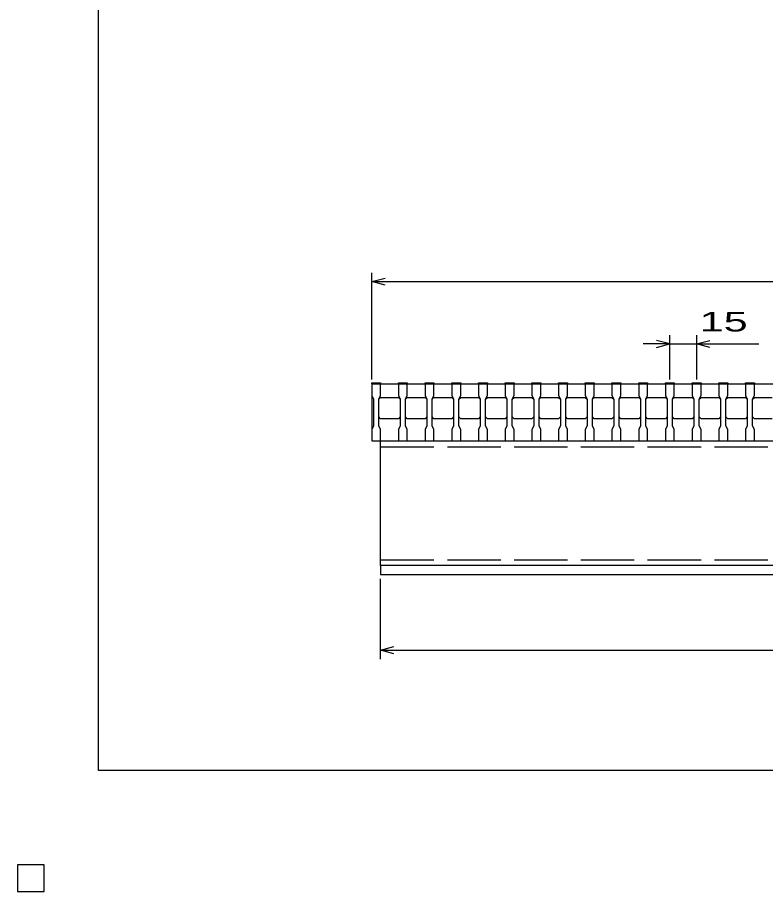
# Model space of a CAD drawing. Units: millimetres, scale not verified. Extents: x -910 to 866, y -641 to 527.
# Drawn here: x -910 to -489.8, y -641.2 to -150.4 of the extents above; entities that cross this region are included whole.
import ezdxf
from ezdxf.enums import TextEntityAlignment as Align

# ---------------------------------------------------------------- set-up
doc = ezdxf.new("R2010")
doc.units = ezdxf.units.MM
doc.header["$LTSCALE"] = 5
doc.linetypes.add('DASHED', pattern=[7.5, 6, -1.5])
for name, color, linetype, lineweight in [('0_2', 150, 'Continuous', 25), ('16', 3, 'Continuous', 25), ('22', 4, 'Continuous', 25), ('24', 2, 'Continuous', 25), ('32', 4, 'Continuous', 25)]:
    doc.layers.add(name, color=color, linetype=linetype, lineweight=lineweight)
doc.styles.add('ベクトル', font='')
doc.styles.get('ベクトル').set_extended_font_data('ベクトル')

msp = doc.modelspace()

# ---------------------------------------------------------------- linework, layer by layer
at = {"layer": '0_2'}
for p, q in [((-864.5, -573.25), (-864.5, 526.75)), ((865.5, -573.25), (-864.5, -573.25)), ((-895, -626.25), (-910, -626.25)), ((-910, -626.25), (-910, -641.25)), ((-895, -626.25), (-910, -626.25)), ((-910, -626.25), (-910, -641.25)), ((-895, -626.25), (-910, -626.25)), ((-910, -626.25), (-910, -641.25)), ((-895, -626.25), (-910, -626.25)), ((-910, -626.25), (-910, -641.25)), ((-895, -626.25), (-910, -626.25)), ((-910, -626.25), (-910, -641.25)), ((-895, -641.25), (-895, -626.25)), ((-895, -641.25), (-895, -626.25)), ((-895, -641.25), (-895, -626.25)), ((-895, -641.25), (-895, -626.25)), ((-895, -641.25), (-895, -626.25)), ((-910, -641.25), (-895, -641.25)), ((-910, -641.25), (-895, -641.25)), ((-910, -641.25), (-895, -641.25)), ((-910, -641.25), (-895, -641.25)), ((-910, -641.25), (-895, -641.25))]:
    msp.add_line(p, q, dxfattribs=at)
at = {"layer": '16'}
for p, q in [((-711, -356.25), (-711, -355.55)), ((-711, -355.55), (-706, -355.55)), ((-711, -356.25), (-711, -362.75)), ((-706, -356.25), (-711, -356.25)), ((-711, -356.25), (-711, -388.25)), ((-711, -356.25), (-211, -356.25)), ((-706, -355.55), (-706, -356.25)), ((-706, -362.75), (-706, -356.25)), ((-696, -356.25), (-696, -355.55)), ((-696, -355.55), (-691, -355.55)), ((-696, -356.25), (-696, -362.75)), ((-691, -356.25), (-696, -356.25)), ((-691, -355.55), (-691, -356.25)), ((-691, -362.75), (-691, -356.25)), ((-681, -356.25), (-681, -355.55)), ((-681, -355.55), (-676, -355.55)), ((-681, -356.25), (-681, -362.75)), ((-676, -356.25), (-681, -356.25)), ((-676, -355.55), (-676, -356.25)), ((-676, -362.75), (-676, -356.25)), ((-666, -356.25), (-666, -355.55)), ((-666, -355.55), (-661, -355.55)), ((-666, -356.25), (-666, -362.75)), ((-661, -356.25), (-666, -356.25)), ((-661, -355.55), (-661, -356.25)), ((-661, -362.75), (-661, -356.25)), ((-651, -356.25), (-651, -355.55)), ((-651, -355.55), (-646, -355.55)), ((-651, -356.25), (-651, -362.75)), ((-646, -356.25), (-651, -356.25)), ((-646, -355.55), (-646, -356.25)), ((-646, -362.75), (-646, -356.25)), ((-636, -356.25), (-636, -355.55)), ((-636, -355.55), (-631, -355.55)), ((-636, -356.25), (-636, -362.75)), ((-631, -356.25), (-636, -356.25)), ((-631, -355.55), (-631, -356.25)), ((-631, -362.75), (-631, -356.25)), ((-621, -356.25), (-621, -355.55)), ((-621, -355.55), (-616, -355.55)), ((-621, -356.25), (-621, -362.75)), ((-616, -356.25), (-621, -356.25)), ((-616, -355.55), (-616, -356.25)), ((-616, -362.75), (-616, -356.25)), ((-606, -356.25), (-606, -355.55)), ((-606, -355.55), (-601, -355.55)), ((-606, -356.25), (-606, -362.75)), ((-601, -356.25), (-606, -356.25)), ((-601, -355.55), (-601, -356.25)), ((-601, -362.75), (-601, -356.25)), ((-591, -356.25), (-591, -355.55)), ((-591, -355.55), (-586, -355.55)), ((-591, -356.25), (-591, -362.75)), ((-586, -356.25), (-591, -356.25)), ((-586, -355.55), (-586, -356.25)), ((-586, -362.75), (-586, -356.25)), ((-576, -356.25), (-576, -355.55)), ((-576, -355.55), (-571, -355.55)), ((-576, -356.25), (-576, -362.75)), ((-571, -356.25), (-576, -356.25)), ((-571, -355.55), (-571, -356.25)), ((-571, -362.75), (-571, -356.25)), ((-561, -356.25), (-561, -355.55)), ((-561, -355.55), (-556, -355.55)), ((-561, -356.25), (-561, -362.75)), ((-556, -356.25), (-561, -356.25)), ((-556, -355.55), (-556, -356.25)), ((-556, -362.75), (-556, -356.25)), ((-546, -356.25), (-546, -355.55)), ((-546, -355.55), (-541, -355.55)), ((-546, -356.25), (-546, -362.75)), ((-541, -356.25), (-546, -356.25)), ((-541, -355.55), (-541, -356.25)), ((-541, -362.75), (-541, -356.25)), ((-531, -356.25), (-531, -355.55)), ((-531, -355.55), (-526, -355.55)), ((-531, -356.25), (-531, -362.75)), ((-526, -356.25), (-531, -356.25)), ((-526, -355.55), (-526, -356.25)), ((-526, -362.75), (-526, -356.25)), ((-516, -356.25), (-516, -355.55)), ((-516, -355.55), (-511, -355.55)), ((-516, -356.25), (-516, -362.75)), ((-511, -356.25), (-516, -356.25)), ((-511, -355.55), (-511, -356.25)), ((-511, -362.75), (-511, -356.25)), ((-501, -356.25), (-501, -355.55)), ((-501, -355.55), (-496, -355.55)), ((-501, -356.25), (-501, -362.75)), ((-496, -356.25), (-501, -356.25)), ((-496, -355.55), (-496, -356.25)), ((-496, -362.75), (-496, -356.25)), ((-711, -362.75), (-710, -364.75)), ((-707, -364.75), (-706, -362.75)), ((-696, -362.75), (-695, -364.75)), ((-692, -364.75), (-691, -362.75)), ((-681, -362.75), (-680, -364.75)), ((-677, -364.75), (-676, -362.75)), ((-666, -362.75), (-665, -364.75)), ((-662, -364.75), (-661, -362.75)), ((-651, -362.75), (-650, -364.75)), ((-647, -364.75), (-646, -362.75)), ((-636, -362.75), (-635, -364.75)), ((-632, -364.75), (-631, -362.75)), ((-621, -362.75), (-620, -364.75)), ((-617, -364.75), (-616, -362.75)), ((-606, -362.75), (-605, -364.75)), ((-602, -364.75), (-601, -362.75)), ((-591, -362.75), (-590, -364.75)), ((-587, -364.75), (-586, -362.75)), ((-576, -362.75), (-575, -364.75)), ((-572, -364.75), (-571, -362.75)), ((-561, -362.75), (-560, -364.75)), ((-557, -364.75), (-556, -362.75)), ((-546, -362.75), (-545, -364.75)), ((-542, -364.75), (-541, -362.75)), ((-531, -362.75), (-530, -364.75)), ((-527, -364.75), (-526, -362.75)), ((-516, -362.75), (-515, -364.75)), ((-512, -364.75), (-511, -362.75)), ((-501, -362.75), (-500, -364.75)), ((-497, -364.75), (-496, -362.75)), ((-710, -364.75), (-710, -379.75)), ((-707, -364.75), (-706, -363.75)), ((-707, -379.75), (-707, -364.75)), ((-706, -363.75), (-696, -363.75)), ((-696, -363.75), (-695, -364.75)), ((-695, -364.75), (-695, -379.75)), ((-692, -364.75), (-691, -363.75)), ((-692, -379.75), (-692, -364.75)), ((-691, -363.75), (-681, -363.75)), ((-681, -363.75), (-680, -364.75)), ((-680, -364.75), (-680, -379.75)), ((-677, -364.75), (-676, -363.75)), ((-677, -379.75), (-677, -364.75)), ((-676, -363.75), (-666, -363.75)), ((-666, -363.75), (-665, -364.75)), ((-665, -364.75), (-665, -379.75)), ((-662, -364.75), (-661, -363.75)), ((-662, -379.75), (-662, -364.75)), ((-661, -363.75), (-651, -363.75)), ((-651, -363.75), (-650, -364.75)), ((-650, -364.75), (-650, -379.75)), ((-647, -364.75), (-646, -363.75)), ((-647, -379.75), (-647, -364.75)), ((-646, -363.75), (-636, -363.75)), ((-636, -363.75), (-635, -364.75)), ((-635, -364.75), (-635, -379.75)), ((-632, -364.75), (-631, -363.75)), ((-632, -379.75), (-632, -364.75)), ((-631, -363.75), (-621, -363.75)), ((-621, -363.75), (-620, -364.75)), ((-620, -364.75), (-620, -379.75)), ((-617, -364.75), (-616, -363.75)), ((-617, -379.75), (-617, -364.75)), ((-616, -363.75), (-606, -363.75)), ((-606, -363.75), (-605, -364.75)), ((-605, -364.75), (-605, -379.75)), ((-602, -364.75), (-601, -363.75)), ((-602, -379.75), (-602, -364.75)), ((-601, -363.75), (-591, -363.75)), ((-591, -363.75), (-590, -364.75)), ((-590, -364.75), (-590, -379.75)), ((-587, -364.75), (-586, -363.75)), ((-587, -379.75), (-587, -364.75)), ((-586, -363.75), (-576, -363.75)), ((-576, -363.75), (-575, -364.75)), ((-575, -364.75), (-575, -379.75)), ((-572, -364.75), (-571, -363.75)), ((-572, -379.75), (-572, -364.75)), ((-571, -363.75), (-561, -363.75)), ((-561, -363.75), (-560, -364.75)), ((-560, -364.75), (-560, -379.75)), ((-557, -364.75), (-556, -363.75)), ((-557, -379.75), (-557, -364.75)), ((-556, -363.75), (-546, -363.75)), ((-546, -363.75), (-545, -364.75)), ((-545, -364.75), (-545, -379.75)), ((-542, -364.75), (-541, -363.75)), ((-542, -379.75), (-542, -364.75)), ((-541, -363.75), (-531, -363.75)), ((-531, -363.75), (-530, -364.75)), ((-530, -364.75), (-530, -379.75)), ((-527, -364.75), (-526, -363.75)), ((-527, -379.75), (-527, -364.75)), ((-526, -363.75), (-516, -363.75)), ((-516, -363.75), (-515, -364.75)), ((-515, -364.75), (-515, -379.75)), ((-512, -364.75), (-511, -363.75)), ((-512, -379.75), (-512, -364.75)), ((-511, -363.75), (-501, -363.75)), ((-501, -363.75), (-500, -364.75)), ((-500, -364.75), (-500, -379.75)), ((-497, -364.75), (-496, -363.75)), ((-497, -379.75), (-497, -364.75)), ((-496, -363.75), (-486, -363.75)), ((-706, -375.75), (-707, -374.75)), ((-696, -375.75), (-706, -375.75)), ((-695, -374.75), (-696, -375.75)), ((-691, -375.75), (-692, -374.75)), ((-681, -375.75), (-691, -375.75)), ((-680, -374.75), (-681, -375.75)), ((-676, -375.75), (-677, -374.75)), ((-666, -375.75), (-676, -375.75)), ((-665, -374.75), (-666, -375.75)), ((-661, -375.75), (-662, -374.75)), ((-651, -375.75), (-661, -375.75)), ((-650, -374.75), (-651, -375.75)), ((-646, -375.75), (-647, -374.75)), ((-636, -375.75), (-646, -375.75)), ((-635, -374.75), (-636, -375.75)), ((-631, -375.75), (-632, -374.75)), ((-621, -375.75), (-631, -375.75)), ((-620, -374.75), (-621, -375.75)), ((-616, -375.75), (-617, -374.75)), ((-606, -375.75), (-616, -375.75)), ((-605, -374.75), (-606, -375.75)), ((-601, -375.75), (-602, -374.75)), ((-591, -375.75), (-601, -375.75)), ((-590, -374.75), (-591, -375.75)), ((-586, -375.75), (-587, -374.75)), ((-576, -375.75), (-586, -375.75)), ((-575, -374.75), (-576, -375.75)), ((-571, -375.75), (-572, -374.75)), ((-561, -375.75), (-571, -375.75)), ((-560, -374.75), (-561, -375.75)), ((-556, -375.75), (-557, -374.75)), ((-546, -375.75), (-556, -375.75)), ((-545, -374.75), (-546, -375.75)), ((-541, -375.75), (-542, -374.75)), ((-531, -375.75), (-541, -375.75)), ((-530, -374.75), (-531, -375.75)), ((-526, -375.75), (-527, -374.75)), ((-516, -375.75), (-526, -375.75)), ((-515, -374.75), (-516, -375.75)), ((-511, -375.75), (-512, -374.75)), ((-501, -375.75), (-511, -375.75)), ((-500, -374.75), (-501, -375.75)), ((-496, -375.75), (-497, -374.75)), ((-486, -375.75), (-496, -375.75)), ((-710, -379.75), (-711, -381.75)), ((-711, -381.75), (-711, -388.25)), ((-706, -381.75), (-707, -379.75)), ((-706, -388.25), (-706, -381.75)), ((-695, -379.75), (-696, -381.75)), ((-696, -381.75), (-696, -388.25)), ((-691, -381.75), (-692, -379.75)), ((-691, -388.25), (-691, -381.75)), ((-680, -379.75), (-681, -381.75)), ((-681, -381.75), (-681, -388.25)), ((-676, -381.75), (-677, -379.75)), ((-676, -388.25), (-676, -381.75)), ((-665, -379.75), (-666, -381.75)), ((-666, -381.75), (-666, -388.25)), ((-661, -381.75), (-662, -379.75)), ((-661, -388.25), (-661, -381.75)), ((-650, -379.75), (-651, -381.75)), ((-651, -381.75), (-651, -388.25)), ((-646, -381.75), (-647, -379.75)), ((-646, -388.25), (-646, -381.75)), ((-635, -379.75), (-636, -381.75)), ((-636, -381.75), (-636, -388.25)), ((-631, -381.75), (-632, -379.75)), ((-631, -388.25), (-631, -381.75)), ((-620, -379.75), (-621, -381.75)), ((-621, -381.75), (-621, -388.25)), ((-616, -381.75), (-617, -379.75)), ((-616, -388.25), (-616, -381.75)), ((-605, -379.75), (-606, -381.75)), ((-606, -381.75), (-606, -388.25)), ((-601, -381.75), (-602, -379.75)), ((-601, -388.25), (-601, -381.75)), ((-590, -379.75), (-591, -381.75)), ((-591, -381.75), (-591, -388.25)), ((-586, -381.75), (-587, -379.75)), ((-586, -388.25), (-586, -381.75)), ((-575, -379.75), (-576, -381.75)), ((-576, -381.75), (-576, -388.25)), ((-571, -381.75), (-572, -379.75)), ((-571, -388.25), (-571, -381.75)), ((-560, -379.75), (-561, -381.75)), ((-561, -381.75), (-561, -388.25)), ((-556, -381.75), (-557, -379.75)), ((-556, -388.25), (-556, -381.75)), ((-545, -379.75), (-546, -381.75)), ((-546, -381.75), (-546, -388.25)), ((-541, -381.75), (-542, -379.75)), ((-541, -388.25), (-541, -381.75)), ((-530, -379.75), (-531, -381.75)), ((-531, -381.75), (-531, -388.25)), ((-526, -381.75), (-527, -379.75)), ((-526, -388.25), (-526, -381.75)), ((-515, -379.75), (-516, -381.75)), ((-516, -381.75), (-516, -388.25)), ((-511, -381.75), (-512, -379.75)), ((-511, -388.25), (-511, -381.75)), ((-500, -379.75), (-501, -381.75)), ((-501, -381.75), (-501, -388.25)), ((-496, -381.75), (-497, -379.75)), ((-496, -388.25), (-496, -381.75)), ((-711, -388.25), (-706, -388.25)), ((-711, -388.25), (-211, -388.25)), ((-706, -388.25), (-216, -388.25)), ((-706, -458.25), (-706, -388.25)), ((-696, -388.25), (-691, -388.25)), ((-681, -388.25), (-676, -388.25)), ((-666, -388.25), (-661, -388.25)), ((-651, -388.25), (-646, -388.25)), ((-636, -388.25), (-631, -388.25)), ((-621, -388.25), (-616, -388.25)), ((-606, -388.25), (-601, -388.25)), ((-591, -388.25), (-586, -388.25)), ((-576, -388.25), (-571, -388.25)), ((-561, -388.25), (-556, -388.25)), ((-546, -388.25), (-541, -388.25)), ((-531, -388.25), (-526, -388.25)), ((-516, -388.25), (-511, -388.25)), ((-501, -388.25), (-496, -388.25)), ((-216, -458.25), (-706, -458.25)), ((-706, -458.25), (-706, -463.25)), ((-216, -458.25), (-706, -458.25)), ((-706, -463.25), (-216, -463.25)), ((-895, -626.25), (-910, -626.25)), ((-910, -626.25), (-910, -641.25)), ((-895, -626.25), (-910, -626.25)), ((-910, -626.25), (-910, -641.25)), ((-895, -626.25), (-910, -626.25)), ((-910, -626.25), (-910, -641.25)), ((-895, -626.25), (-910, -626.25)), ((-910, -626.25), (-910, -641.25)), ((-895, -626.25), (-910, -626.25)), ((-910, -626.25), (-910, -641.25)), ((-895, -641.25), (-895, -626.25)), ((-895, -641.25), (-895, -626.25)), ((-895, -641.25), (-895, -626.25)), ((-895, -641.25), (-895, -626.25)), ((-895, -641.25), (-895, -626.25)), ((-910, -641.25), (-895, -641.25)), ((-910, -641.25), (-895, -641.25)), ((-910, -641.25), (-895, -641.25)), ((-910, -641.25), (-895, -641.25)), ((-910, -641.25), (-895, -641.25))]:
    msp.add_line(p, q, dxfattribs=at)
at = {"layer": '16', "linetype": 'DASHED'}
for p, q in [((-706, -391.45), (-216, -391.45)), ((-706, -455.05), (-216, -455.05))]:
    msp.add_line(p, q, dxfattribs=at)
at = {"layer": '22'}
for p, q in [((-711, -353.75), (-711, -293.75)), ((-711, -298.75), (-703.5, -296.75)), ((-703.5, -300.75), (-711, -298.75)), ((-711, -298.75), (-211, -298.75)), ((-543.5, -353.75), (-543.5, -328.75)), ((-528.5, -328.75), (-528.5, -353.75)), ((-543.5, -333.75), (-558.5, -333.75)), ((-543.5, -333.75), (-551, -331.75)), ((-551, -335.75), (-543.5, -333.75)), ((-543.5, -333.75), (-528.5, -333.75)), ((-528.5, -333.75), (-521, -331.75)), ((-521, -335.75), (-528.5, -333.75)), ((-528.5, -333.75), (-493.5, -333.75)), ((-706, -510.75), (-706, -465.75)), ((-706, -505.75), (-698.5, -503.75)), ((-698.5, -507.75), (-706, -505.75)), ((-706, -505.75), (-216, -505.75))]:
    msp.add_line(p, q, dxfattribs=at)
at = {"layer": '22', "color": 2}
for p, q in [((-895, -626.25), (-910, -626.25)), ((-910, -626.25), (-910, -641.25)), ((-895, -626.25), (-910, -626.25)), ((-910, -626.25), (-910, -641.25)), ((-895, -626.25), (-910, -626.25)), ((-910, -626.25), (-910, -641.25)), ((-895, -641.25), (-895, -626.25)), ((-895, -641.25), (-895, -626.25)), ((-895, -641.25), (-895, -626.25)), ((-910, -641.25), (-895, -641.25)), ((-910, -641.25), (-895, -641.25)), ((-910, -641.25), (-895, -641.25))]:
    msp.add_line(p, q, dxfattribs=at)
at = {"layer": '24', "color": 4}
for p, q in [((-895, -626.25), (-910, -626.25)), ((-910, -626.25), (-910, -641.25)), ((-895, -626.25), (-910, -626.25)), ((-910, -626.25), (-910, -641.25)), ((-895, -626.25), (-910, -626.25)), ((-910, -626.25), (-910, -641.25)), ((-895, -641.25), (-895, -626.25)), ((-895, -641.25), (-895, -626.25)), ((-895, -641.25), (-895, -626.25)), ((-910, -641.25), (-895, -641.25)), ((-910, -641.25), (-895, -641.25)), ((-910, -641.25), (-895, -641.25))]:
    msp.add_line(p, q, dxfattribs=at)
at = {"layer": '32'}
for p, q in [((-895, -626.25), (-910, -626.25)), ((-910, -626.25), (-910, -641.25)), ((-895, -626.25), (-910, -626.25)), ((-910, -626.25), (-910, -641.25)), ((-895, -626.25), (-910, -626.25)), ((-910, -626.25), (-910, -641.25)), ((-895, -626.25), (-910, -626.25)), ((-910, -626.25), (-910, -641.25)), ((-895, -626.25), (-910, -626.25)), ((-910, -626.25), (-910, -641.25)), ((-895, -641.25), (-895, -626.25)), ((-895, -641.25), (-895, -626.25)), ((-895, -641.25), (-895, -626.25)), ((-895, -641.25), (-895, -626.25)), ((-895, -641.25), (-895, -626.25)), ((-910, -641.25), (-895, -641.25)), ((-910, -641.25), (-895, -641.25)), ((-910, -641.25), (-895, -641.25)), ((-910, -641.25), (-895, -641.25)), ((-910, -641.25), (-895, -641.25))]:
    msp.add_line(p, q, dxfattribs=at)

# ---------------------------------------------------------------- texts
at = {"layer": '22', "color": 2, "style": 'ベクトル', "width": 1.65}
msp.add_text(' 15 ', height=11, dxfattribs=at).set_placement((-533.5, -321.25), align=Align.MIDDLE_LEFT)

doc.saveas('drawing.dxf')
